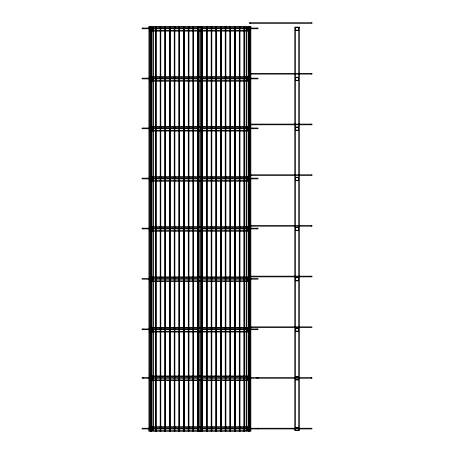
<?xml version="1.0" encoding="UTF-8"?>
<svg xmlns="http://www.w3.org/2000/svg" width="454" height="454" viewBox="0 0 454 454"><rect width="100%" height="100%" fill="white"/><g stroke="black" fill="none" stroke-linecap="round" stroke-linejoin="round"><path stroke-width="0.68" d="M148.895 27.166L250.846 27.166M198.79 28.057L142.057 28.057L142.057 28.784L198.443 28.784M201.667 28.057L258.054 28.057L258.054 28.784L201.667 28.784A1.612 1.612 0 0 0 199.249 27.388A1.612 1.612 0 0 0 199.249 30.18A1.612 1.612 0 0 0 201.667 28.784M149.604 30.395L250.137 30.395M295.469 30.395L298.698 30.395M149.604 31.122L250.137 31.122M149.604 76.539L250.137 76.539M149.604 77.265L250.137 77.265M295.469 77.265L298.698 77.265M198.79 78.15L142.057 78.15L142.057 78.877L198.443 78.877M200.617 78.15L258.054 78.15L258.054 78.877L201.667 78.877M149.604 80.489L250.137 80.489M295.469 80.489L298.698 80.489M149.604 81.215L250.137 81.215M149.604 126.388L250.137 126.388M149.604 127.114L250.137 127.114M295.469 127.114L298.698 127.114M198.79 128.005L142.057 128.005L142.057 128.732L198.443 128.732M200.617 128.005L258.054 128.005L258.054 128.732L201.667 128.732A1.612 1.612 0 0 0 199.249 127.336A1.612 1.612 0 0 0 199.249 130.128A1.612 1.612 0 0 0 201.667 128.732M149.604 130.343L250.137 130.343M295.469 130.343L298.698 130.343M149.604 131.07L250.137 131.07M149.604 176.549L250.137 176.549M149.604 177.276L250.137 177.276M295.469 177.276L298.698 177.276M198.79 178.161L142.057 178.161L142.057 178.887L198.443 178.887M200.617 178.161L258.054 178.161L258.054 178.887L201.667 178.887M149.604 180.505L250.137 180.505M295.469 180.505L298.698 180.505M149.604 181.231L250.137 181.231M149.604 226.563L250.137 226.563M149.604 227.289L250.137 227.289M295.469 227.289L298.698 227.289M198.79 228.18L142.057 228.18L142.057 228.901L198.443 228.901M201.667 228.18L258.054 228.18L258.054 228.901L201.667 228.901A1.612 1.612 0 0 0 199.249 227.505A1.612 1.612 0 0 0 199.249 230.303A1.612 1.612 0 0 0 201.667 228.901M149.604 230.518L250.137 230.518M295.469 230.518L298.698 230.518M149.604 231.245L250.137 231.245M149.604 276.866L250.137 276.866M149.604 277.593L250.137 277.593M295.469 277.593L298.698 277.593M198.79 278.484L142.057 278.484L142.057 279.21L198.443 279.21M200.617 278.484L258.054 278.484L258.054 279.21L201.667 279.21A1.612 1.612 0 0 0 199.249 277.814A1.612 1.612 0 0 0 199.249 280.606A1.612 1.612 0 0 0 201.667 279.21M149.604 280.822L250.137 280.822M295.469 280.822L298.698 280.822M149.604 281.548L250.137 281.548M149.604 327.351L250.137 327.351M250.818 327.578L311.943 327.578L311.943 326.852L249.473 326.852L249.473 327.578M149.604 328.077L250.137 328.077M295.469 328.077L298.698 328.077M198.79 328.963L142.057 328.963L142.057 329.689L198.443 329.689M201.667 328.963L258.054 328.963L258.054 329.689L201.667 329.689A1.612 1.612 0 0 0 199.249 328.293A1.612 1.612 0 0 0 199.249 331.085A1.612 1.612 0 0 0 201.667 329.689M149.604 331.306L250.137 331.306M295.469 331.306L298.698 331.306M149.604 332.027L250.137 332.027M149.604 375.929L250.137 375.929M149.604 376.655L250.137 376.655M295.469 376.655L298.698 376.655M198.79 377.541L142.057 377.541L142.057 378.267L198.443 378.267M201.667 377.541L311.943 377.541L311.943 378.267L201.667 378.267M149.604 379.885L250.137 379.885M295.469 379.885L298.698 379.885M149.604 380.611L250.137 380.611M149.604 426.624L250.137 426.624M149.604 427.345L250.137 427.345M295.469 427.345L298.698 427.345M198.79 428.236L142.057 428.236L142.057 428.962L198.443 428.962M200.617 428.236L311.943 428.236L311.943 428.962L201.667 428.962M148.895 430.574L250.846 430.574M311.296 73.389L311.296 74.115M311.296 225.468L311.296 226.194M311.296 377.541L311.296 378.267M298.698 27.166L298.698 430.574M295.469 27.166L295.469 430.574M258.054 377.541L258.054 378.267M258.054 428.236L258.054 428.962M257.004 28.057L257.004 28.784M257.004 228.18L257.004 228.901M257.004 328.963L257.004 329.689M257.004 377.541L257.004 378.267M250.12 22.7L250.12 23.426M250.12 27.166L250.12 430.574M249.308 26.446L249.308 431.3M249.093 26.446L249.093 431.3M248.877 26.446L248.877 431.3M248.661 26.446L248.661 431.3M246.891 27.166L246.891 430.574M246.164 27.166L246.164 430.574M244.627 26.446L244.627 431.3M244.405 26.446L244.405 431.3M244.19 26.446L244.19 431.3M243.974 26.446L243.974 431.3M239.939 26.446L239.939 431.3M239.723 26.446L239.723 431.3M239.508 26.446L239.508 431.3M239.292 26.446L239.292 431.3M235.257 26.446L235.257 431.3M235.041 26.446L235.041 431.3M234.826 26.446L234.826 431.3M234.605 26.446L234.605 431.3M230.57 26.446L230.57 431.3M230.354 26.446L230.354 431.3M230.138 26.446L230.138 431.3M229.923 26.446L229.923 431.3M225.888 26.446L225.888 431.3M225.672 26.446L225.672 431.3M225.456 26.446L225.456 431.3M225.235 26.446L225.235 431.3M221.2 26.446L221.2 431.3M220.984 26.446L220.984 431.3M220.769 26.446L220.769 431.3M220.553 26.446L220.553 431.3M216.518 26.446L216.518 431.3M216.303 26.446L216.303 431.3M216.087 26.446L216.087 431.3M215.871 26.446L215.871 431.3M211.836 26.446L211.836 431.3M211.615 26.446L211.615 431.3M211.399 26.446L211.399 431.3M211.184 26.446L211.184 431.3M207.149 26.446L207.149 431.3M206.933 26.446L206.933 431.3M206.718 26.446L206.718 431.3M206.502 26.446L206.502 431.3M202.467 26.446L202.467 431.3M202.246 26.446L202.246 431.3M202.03 26.446L202.03 431.3M201.814 26.446L201.814 431.3M201.667 27.166L201.667 430.574M200.299 26.446L200.299 431.3M199.811 26.446L199.811 431.3M198.443 27.166L198.443 430.574M198.296 26.446L198.296 431.3M198.08 26.446L198.08 431.3M197.865 26.446L197.865 431.3M197.643 26.446L197.643 431.3M193.608 26.446L193.608 431.3M193.393 26.446L193.393 431.3M193.177 26.446L193.177 431.3M192.961 26.446L192.961 431.3M188.926 26.446L188.926 431.3M188.711 26.446L188.711 431.3M188.495 26.446L188.495 431.3M188.279 26.446L188.279 431.3M184.245 26.446L184.245 431.3M184.023 26.446L184.023 431.3M183.808 26.446L183.808 431.3M183.592 26.446L183.592 431.3M179.557 26.446L179.557 431.3M179.341 26.446L179.341 431.3M179.126 26.446L179.126 431.3M178.91 26.446L178.91 431.3M174.875 26.446L174.875 431.3M174.654 26.446L174.654 431.3M174.438 26.446L174.438 431.3M174.222 26.446L174.222 431.3M170.188 26.446L170.188 431.3M169.972 26.446L169.972 431.3M169.756 26.446L169.756 431.3M169.541 26.446L169.541 431.3M165.506 26.446L165.506 431.3M165.29 26.446L165.29 431.3M165.074 26.446L165.074 431.3M164.853 26.446L164.853 431.3M160.818 26.446L160.818 431.3M160.602 26.446L160.602 431.3M160.387 26.446L160.387 431.3M160.171 26.446L160.171 431.3M156.136 26.446L156.136 431.3M155.921 26.446L155.921 431.3M155.705 26.446L155.705 431.3M155.484 26.446L155.484 431.3M153.577 27.166L153.577 430.574M152.85 27.166L152.85 430.574M151.449 26.446L151.449 431.3M151.233 26.446L151.233 431.3M151.017 26.446L151.017 431.3M150.802 26.446L150.802 431.3M149.621 27.166L149.621 430.574M143.106 28.057L143.106 28.784M143.106 228.18L143.106 228.901M143.106 328.963L143.106 329.689M143.106 377.541L143.106 378.267M311.943 22.7L249.473 22.7L249.473 23.426L311.943 23.426L311.943 22.7M250.846 26.446L148.895 26.446L148.895 431.3L250.846 431.3L250.846 26.446M299.424 27.166L294.742 27.166L294.742 430.574L299.424 430.574L299.424 27.166M311.943 73.389L249.473 73.389L249.473 74.115L311.943 74.115L311.943 73.389M311.943 124.084L249.473 124.084L249.473 124.81L311.943 124.81L311.943 124.084M311.943 174.773L249.473 174.773L249.473 175.499L311.943 175.499L311.943 174.773M311.943 225.468L249.473 225.468L249.473 226.194L311.943 226.194L311.943 225.468M311.943 276.157L249.473 276.157L249.473 276.883L311.943 276.883L311.943 276.157M296.156 430.279A1.612 1.612 0 0 0 298.692 429.104A1.612 1.612 0 0 0 296.405 427.498A1.612 1.612 0 0 0 296.156 430.279M296.156 30.1A1.612 1.612 0 0 0 298.692 28.925A1.612 1.612 0 0 0 296.405 27.319A1.612 1.612 0 0 0 296.156 30.1M296.156 80.199A1.612 1.612 0 0 0 298.692 79.024A1.612 1.612 0 0 0 296.405 77.413A1.612 1.612 0 0 0 296.156 80.199M296.275 130.128A1.612 1.612 0 0 0 298.698 128.732A1.612 1.612 0 0 0 296.275 127.336A1.612 1.612 0 0 0 296.275 130.128M296.275 180.289A1.612 1.612 0 0 0 298.698 178.887A1.612 1.612 0 0 0 296.275 177.491A1.612 1.612 0 0 0 296.275 180.289M296.275 230.303A1.612 1.612 0 0 0 298.698 228.901A1.612 1.612 0 0 0 296.275 227.505A1.612 1.612 0 0 0 296.275 230.303M296.156 280.527A1.612 1.612 0 0 0 298.692 279.352A1.612 1.612 0 0 0 296.405 277.746A1.612 1.612 0 0 0 296.156 280.527M296.275 331.085A1.612 1.612 0 0 0 298.698 329.689A1.612 1.612 0 0 0 296.275 328.293A1.612 1.612 0 0 0 296.275 331.085M296.275 379.663A1.612 1.612 0 0 0 298.698 378.267A1.612 1.612 0 0 0 296.275 376.871A1.612 1.612 0 0 0 296.275 379.663M199.124 379.589A1.612 1.612 0 0 0 201.661 378.415A1.612 1.612 0 0 0 199.38 376.803A1.612 1.612 0 0 0 199.124 379.589M199.124 180.21A1.612 1.612 0 0 0 201.661 179.035A1.612 1.612 0 0 0 199.38 177.423A1.612 1.612 0 0 0 199.124 180.21M199.124 80.199A1.612 1.612 0 0 0 201.661 79.024A1.612 1.612 0 0 0 199.38 77.413A1.612 1.612 0 0 0 199.124 80.199M199.124 430.279A1.612 1.612 0 0 0 201.661 429.104A1.612 1.612 0 0 0 199.38 427.498A1.612 1.612 0 0 0 199.124 430.279M247.697 430.358A1.612 1.612 0 0 0 250.12 428.962A1.612 1.612 0 0 0 247.697 427.566A1.612 1.612 0 0 0 247.697 430.358M150.308 430.279A1.612 1.612 0 0 0 152.845 429.104A1.612 1.612 0 0 0 150.558 427.498A1.612 1.612 0 0 0 150.308 430.279M247.697 30.18A1.612 1.612 0 0 0 250.12 28.784A1.612 1.612 0 0 0 247.697 27.388A1.612 1.612 0 0 0 247.697 30.18M247.578 80.199A1.612 1.612 0 0 0 250.114 79.024A1.612 1.612 0 0 0 247.827 77.413A1.612 1.612 0 0 0 247.578 80.199M247.697 130.128A1.612 1.612 0 0 0 250.12 128.732A1.612 1.612 0 0 0 247.697 127.336A1.612 1.612 0 0 0 247.697 130.128M247.578 180.21A1.612 1.612 0 0 0 250.114 179.035A1.612 1.612 0 0 0 247.827 177.423A1.612 1.612 0 0 0 247.578 180.21M247.697 230.303A1.612 1.612 0 0 0 250.12 228.901A1.612 1.612 0 0 0 247.697 227.505A1.612 1.612 0 0 0 247.697 230.303M247.578 280.527A1.612 1.612 0 0 0 250.114 279.352A1.612 1.612 0 0 0 247.827 277.746A1.612 1.612 0 0 0 247.578 280.527M247.578 331.011A1.612 1.612 0 0 0 250.114 329.837A1.612 1.612 0 0 0 247.827 328.225A1.612 1.612 0 0 0 247.578 331.011M247.697 379.663A1.612 1.612 0 0 0 250.12 378.267A1.612 1.612 0 0 0 247.697 376.871A1.612 1.612 0 0 0 247.697 379.663M150.308 30.1A1.612 1.612 0 0 0 152.845 28.925A1.612 1.612 0 0 0 150.558 27.319A1.612 1.612 0 0 0 150.308 30.1M150.308 80.199A1.612 1.612 0 0 0 152.845 79.024A1.612 1.612 0 0 0 150.558 77.413A1.612 1.612 0 0 0 150.308 80.199M150.308 130.048A1.612 1.612 0 0 0 152.845 128.874A1.612 1.612 0 0 0 150.558 127.268A1.612 1.612 0 0 0 150.308 130.048M150.427 180.289A1.612 1.612 0 0 0 152.85 178.887A1.612 1.612 0 0 0 150.427 177.491A1.612 1.612 0 0 0 150.427 180.289M150.308 230.223A1.612 1.612 0 0 0 152.845 229.049A1.612 1.612 0 0 0 150.558 227.437A1.612 1.612 0 0 0 150.308 230.223M150.308 280.527A1.612 1.612 0 0 0 152.845 279.352A1.612 1.612 0 0 0 150.558 277.746A1.612 1.612 0 0 0 150.308 280.527M150.308 331.011A1.612 1.612 0 0 0 152.845 329.837A1.612 1.612 0 0 0 150.558 328.225A1.612 1.612 0 0 0 150.308 331.011M150.308 379.589A1.612 1.612 0 0 0 152.845 378.415A1.612 1.612 0 0 0 150.558 376.803A1.612 1.612 0 0 0 150.308 379.589"/></g></svg>
